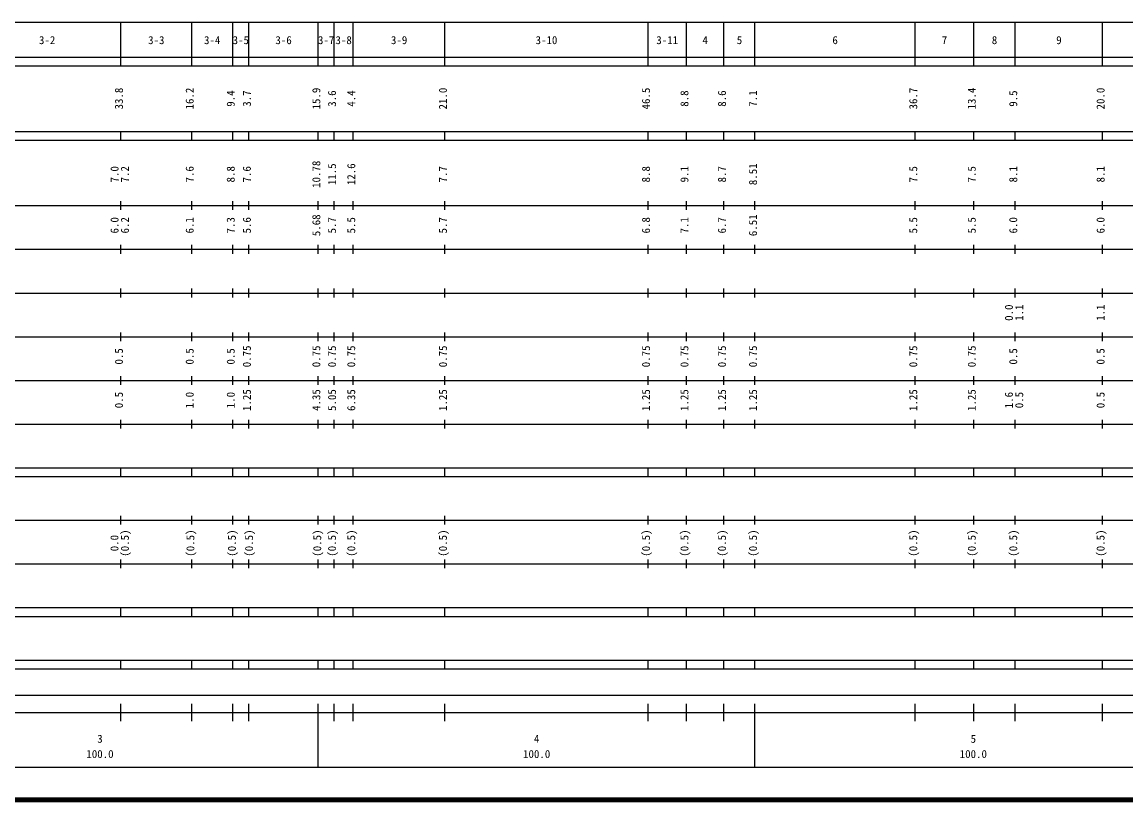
# Model space of a CAD drawing. Units: millimetres on the paper, enlarged 1000 times. Extents: x 40000 to 680000, y 20000 to 380000.
# Drawn here: x 300162 to 552944, y 20000 to 198000 of the extents above; entities that cross this region are included whole.
import ezdxf
from ezdxf.enums import TextEntityAlignment as Align

# ---------------------------------------------------------------- set-up
doc = ezdxf.new("R2010")
doc.units = ezdxf.units.MM
doc.header["$LTSCALE"] = 1000
doc.layers.add('M-TTL', color=2, linetype='Continuous', lineweight=140)
doc.layers.add('M-TTL-BAND', color=7, linetype='Continuous', lineweight=25)
doc.styles.add('ＭＳ ゴシック', font='')
doc.styles.get('ＭＳ ゴシック').set_extended_font_data('MS Gothic')

msp = doc.modelspace()

# ---------------------------------------------------------------- linework, layer by layer
at = {"layer": 'M-TTL'}
msp.add_line((40000, 20000), (680000, 20000), dxfattribs=at)
at = {"layer": 'M-TTL-BAND'}
for p, q in [((68000, 198000), (579000, 198000)), ((322800, 188000), (322800, 198000)), ((339000, 188000), (339000, 198000)), ((348400, 188000), (348400, 198000)), ((352100, 188000), (352100, 198000)), ((368000, 188000), (368000, 198000)), ((371600, 188000), (371600, 198000)), ((376000, 188000), (376000, 198000)), ((397000, 188000), (397000, 198000)), ((443500, 188000), (443500, 198000)), ((452300, 188000), (452300, 198000)), ((460900, 188000), (460900, 198000)), ((468000, 188000), (468000, 198000)), ((504700, 188000), (504700, 198000)), ((518100, 188000), (518100, 198000)), ((527600, 188000), (527600, 198000)), ((547600, 188000), (547600, 198000)), ((40000, 190000), (579000, 190000)), ((40000, 188000), (579000, 188000)), ((40000, 173000), (579000, 173000)), ((322800, 171000), (322800, 173000)), ((339000, 171000), (339000, 173000)), ((348400, 171000), (348400, 173000)), ((352100, 171000), (352100, 173000)), ((368000, 171000), (368000, 173000)), ((371600, 171000), (371600, 173000)), ((376000, 171000), (376000, 173000)), ((397000, 171000), (397000, 173000)), ((443500, 171000), (443500, 173000)), ((452300, 171000), (452300, 173000)), ((460900, 171000), (460900, 173000)), ((468000, 171000), (468000, 173000)), ((504700, 171000), (504700, 173000)), ((518100, 171000), (518100, 173000)), ((527600, 171000), (527600, 173000)), ((547600, 171000), (547600, 173000)), ((40000, 171000), (579000, 171000)), ((322800, 155000), (322800, 157000)), ((339000, 155000), (339000, 157000)), ((348400, 155000), (348400, 157000)), ((352100, 155000), (352100, 157000)), ((368000, 155000), (368000, 157000)), ((371600, 155000), (371600, 157000)), ((376000, 155000), (376000, 157000)), ((397000, 155000), (397000, 157000)), ((443500, 155000), (443500, 157000)), ((452300, 155000), (452300, 157000)), ((460900, 155000), (460900, 157000)), ((468000, 155000), (468000, 157000)), ((504700, 155000), (504700, 157000)), ((518100, 155000), (518100, 157000)), ((527600, 155000), (527600, 157000)), ((547600, 155000), (547600, 157000)), ((40000, 156000), (579000, 156000)), ((322800, 145000), (322800, 147000)), ((339000, 145000), (339000, 147000)), ((348400, 145000), (348400, 147000)), ((352100, 145000), (352100, 147000)), ((368000, 145000), (368000, 147000)), ((371600, 145000), (371600, 147000)), ((376000, 145000), (376000, 147000)), ((397000, 145000), (397000, 147000)), ((443500, 145000), (443500, 147000)), ((452300, 145000), (452300, 147000)), ((460900, 145000), (460900, 147000)), ((468000, 145000), (468000, 147000)), ((504700, 145000), (504700, 147000)), ((518100, 145000), (518100, 147000)), ((527600, 145000), (527600, 147000)), ((547600, 145000), (547600, 147000)), ((46000, 146000), (579000, 146000)), ((322800, 135000), (322800, 137000)), ((339000, 135000), (339000, 137000)), ((348400, 135000), (348400, 137000)), ((352100, 135000), (352100, 137000)), ((368000, 135000), (368000, 137000)), ((371600, 135000), (371600, 137000)), ((376000, 135000), (376000, 137000)), ((397000, 135000), (397000, 137000)), ((443500, 135000), (443500, 137000)), ((452300, 135000), (452300, 137000)), ((460900, 135000), (460900, 137000)), ((468000, 135000), (468000, 137000)), ((504700, 135000), (504700, 137000)), ((518100, 135000), (518100, 137000)), ((527600, 135000), (527600, 137000)), ((547600, 135000), (547600, 137000)), ((52000, 136000), (579000, 136000)), ((322800, 125000), (322800, 127000)), ((339000, 125000), (339000, 127000)), ((348400, 125000), (348400, 127000)), ((352100, 125000), (352100, 127000)), ((368000, 125000), (368000, 127000)), ((371600, 125000), (371600, 127000)), ((376000, 125000), (376000, 127000)), ((397000, 125000), (397000, 127000)), ((443500, 125000), (443500, 127000)), ((452300, 125000), (452300, 127000)), ((460900, 125000), (460900, 127000)), ((468000, 125000), (468000, 127000)), ((504700, 125000), (504700, 127000)), ((518100, 125000), (518100, 127000)), ((527600, 125000), (527600, 127000)), ((547600, 125000), (547600, 127000)), ((46000, 126000), (579000, 126000)), ((322800, 115000), (322800, 117000)), ((339000, 115000), (339000, 117000)), ((348400, 115000), (348400, 117000)), ((352100, 115000), (352100, 117000)), ((368000, 115000), (368000, 117000)), ((371600, 115000), (371600, 117000)), ((376000, 115000), (376000, 117000)), ((397000, 115000), (397000, 117000)), ((443500, 115000), (443500, 117000)), ((452300, 115000), (452300, 117000)), ((460900, 115000), (460900, 117000)), ((468000, 115000), (468000, 117000)), ((504700, 115000), (504700, 117000)), ((518100, 115000), (518100, 117000)), ((527600, 115000), (527600, 117000)), ((547600, 115000), (547600, 117000)), ((52000, 116000), (579000, 116000)), ((322800, 105000), (322800, 107000)), ((339000, 105000), (339000, 107000)), ((348400, 105000), (348400, 107000)), ((352100, 105000), (352100, 107000)), ((368000, 105000), (368000, 107000)), ((371600, 105000), (371600, 107000)), ((376000, 105000), (376000, 107000)), ((397000, 105000), (397000, 107000)), ((443500, 105000), (443500, 107000)), ((452300, 105000), (452300, 107000)), ((460900, 105000), (460900, 107000)), ((468000, 105000), (468000, 107000)), ((504700, 105000), (504700, 107000)), ((518100, 105000), (518100, 107000)), ((527600, 105000), (527600, 107000)), ((547600, 105000), (547600, 107000)), ((46000, 106000), (579000, 106000)), ((40000, 96000), (579000, 96000)), ((40000, 94000), (579000, 94000)), ((322800, 94000), (322800, 96000)), ((339000, 94000), (339000, 96000)), ((348400, 94000), (348400, 96000)), ((352100, 94000), (352100, 96000)), ((368000, 94000), (368000, 96000)), ((371600, 94000), (371600, 96000)), ((376000, 94000), (376000, 96000)), ((397000, 94000), (397000, 96000)), ((443500, 94000), (443500, 96000)), ((452300, 94000), (452300, 96000)), ((460900, 94000), (460900, 96000)), ((468000, 94000), (468000, 96000)), ((504700, 94000), (504700, 96000)), ((518100, 94000), (518100, 96000)), ((527600, 94000), (527600, 96000)), ((547600, 94000), (547600, 96000)), ((49000, 84000), (579000, 84000)), ((322800, 83000), (322800, 85000)), ((339000, 83000), (339000, 85000)), ((348400, 83000), (348400, 85000)), ((352100, 83000), (352100, 85000)), ((368000, 83000), (368000, 85000)), ((371600, 83000), (371600, 85000)), ((376000, 83000), (376000, 85000)), ((397000, 83000), (397000, 85000)), ((443500, 83000), (443500, 85000)), ((452300, 83000), (452300, 85000)), ((460900, 83000), (460900, 85000)), ((468000, 83000), (468000, 85000)), ((504700, 83000), (504700, 85000)), ((518100, 83000), (518100, 85000)), ((527600, 83000), (527600, 85000)), ((547600, 83000), (547600, 85000)), ((40000, 74000), (579000, 74000)), ((322800, 73000), (322800, 75000)), ((339000, 73000), (339000, 75000)), ((348400, 73000), (348400, 75000)), ((352100, 73000), (352100, 75000)), ((368000, 73000), (368000, 75000)), ((371600, 73000), (371600, 75000)), ((376000, 73000), (376000, 75000)), ((397000, 73000), (397000, 75000)), ((443500, 73000), (443500, 75000)), ((452300, 73000), (452300, 75000)), ((460900, 73000), (460900, 75000)), ((468000, 73000), (468000, 75000)), ((504700, 73000), (504700, 75000)), ((518100, 73000), (518100, 75000)), ((527600, 73000), (527600, 75000)), ((547600, 73000), (547600, 75000)), ((40000, 64000), (579000, 64000)), ((322800, 62000), (322800, 64000)), ((339000, 62000), (339000, 64000)), ((348400, 62000), (348400, 64000)), ((352100, 62000), (352100, 64000)), ((368000, 62000), (368000, 64000)), ((371600, 62000), (371600, 64000)), ((376000, 62000), (376000, 64000)), ((397000, 62000), (397000, 64000)), ((443500, 62000), (443500, 64000)), ((452300, 62000), (452300, 64000)), ((460900, 62000), (460900, 64000)), ((468000, 62000), (468000, 64000)), ((504700, 62000), (504700, 64000)), ((518100, 62000), (518100, 64000)), ((527600, 62000), (527600, 64000)), ((547600, 62000), (547600, 64000)), ((40000, 62000), (579000, 62000)), ((40000, 52000), (579000, 52000)), ((322800, 50000), (322800, 52000)), ((339000, 50000), (339000, 52000)), ((348400, 50000), (348400, 52000)), ((352100, 50000), (352100, 52000)), ((368000, 50000), (368000, 52000)), ((371600, 50000), (371600, 52000)), ((376000, 50000), (376000, 52000)), ((397000, 50000), (397000, 52000)), ((443500, 50000), (443500, 52000)), ((452300, 50000), (452300, 52000)), ((460900, 50000), (460900, 52000)), ((468000, 50000), (468000, 52000)), ((504700, 50000), (504700, 52000)), ((518100, 50000), (518100, 52000)), ((527600, 50000), (527600, 52000)), ((547600, 50000), (547600, 52000)), ((40000, 50000), (579000, 50000)), ((71000, 44000), (575600, 44000)), ((322800, 38000), (322800, 42000)), ((339000, 38000), (339000, 42000)), ((348400, 38000), (348400, 42000)), ((352100, 38000), (352100, 42000)), ((368000, 27500), (368000, 42000)), ((371600, 38000), (371600, 42000)), ((376000, 38000), (376000, 42000)), ((397000, 38000), (397000, 42000)), ((443500, 38000), (443500, 42000)), ((452300, 38000), (452300, 42000)), ((460900, 38000), (460900, 42000)), ((468000, 27500), (468000, 42000)), ((504700, 38000), (504700, 42000)), ((518100, 38000), (518100, 42000)), ((527600, 38000), (527600, 42000)), ((547600, 38000), (547600, 42000)), ((40000, 40000), (579000, 40000)), ((68000, 27500), (579000, 27500))]:
    msp.add_line(p, q, dxfattribs=at)

# ---------------------------------------------------------------- texts
at = {"layer": 'M-TTL-BAND', "style": 'ＭＳ ゴシック'}
for s, p in [('3-2', (305900, 192405)), ('3-3', (330900, 192405)), ('3-4', (343700, 192405)), ('3-5', (350250, 192405)), ('3-6', (360050, 192405)), ('3-7', (369800, 192405)), ('3-8', (373800, 192405)), ('3-9', (386500, 192405)), ('3-10', (420250, 192405)), ('3-11', (447900, 192405)), ('4', (456600, 192405)), ('5', (464450, 192405)), ('6', (486350, 192405)), ('7', (511400, 192405)), ('8', (522850, 192405)), ('9', (537600, 192405)), ('3', (318000, 32523)), ('4', (418000, 32523)), ('5', (518000, 32523)), ('100.0', (318000, 29033)), ('100.0', (418000, 29033)), ('100.0', (518000, 29033))]:
    msp.add_text(s, height=1833, dxfattribs=at).set_placement(p, align=Align.BOTTOM_CENTER)
for s, p in [('33.8', (323800, 180500)), ('16.2', (340000, 180500)), ('9.4', (349400, 180500)), ('3.7', (353100, 180500)), ('15.9', (369000, 180500)), ('3.6', (372600, 180500)), ('4.4', (377000, 180500)), ('21.0', (398000, 180500)), ('46.5', (444500, 180500)), ('8.8', (453300, 180500)), ('8.6', (461900, 180500)), ('7.1', (469000, 180500)), ('36.7', (505700, 180500)), ('13.4', (519100, 180500)), ('9.5', (528600, 180500)), ('20.0', (548600, 180500)), ('7.0', (322800, 163174)), ('7.2', (325170, 163174)), ('7.6', (340000, 163174)), ('8.8', (349400, 163174)), ('7.6', (353100, 163174)), ('10.78', (369000, 163174)), ('11.5', (372600, 163174)), ('12.6', (377000, 163174)), ('7.7', (398000, 163174)), ('8.8', (444500, 163174)), ('9.1', (453300, 163174)), ('8.7', (461900, 163174)), ('8.51', (469000, 163174)), ('7.5', (505700, 163174)), ('7.5', (519100, 163174)), ('8.1', (528600, 163174)), ('8.1', (548600, 163174)), ('6.0', (322800, 151500)), ('6.2', (325170, 151500)), ('6.1', (340000, 151500)), ('7.3', (349400, 151500)), ('5.6', (353100, 151500)), ('5.68', (369000, 151500)), ('5.7', (372600, 151500)), ('5.5', (377000, 151500)), ('5.7', (398000, 151500)), ('6.8', (444500, 151500)), ('7.1', (453300, 151500)), ('6.7', (461900, 151500)), ('6.51', (469000, 151500)), ('5.5', (505700, 151500)), ('5.5', (519100, 151500)), ('6.0', (528600, 151500)), ('6.0', (548600, 151500)), ('0.0', (527600, 131500)), ('1.1', (529970, 131500)), ('1.1', (548600, 131500)), ('0.5', (323800, 121500)), ('0.5', (340000, 121500)), ('0.5', (349400, 121500)), ('0.75', (353100, 121500)), ('0.75', (369000, 121500)), ('0.75', (372600, 121500)), ('0.75', (377000, 121500)), ('0.75', (398000, 121500)), ('0.75', (444500, 121500)), ('0.75', (453300, 121500)), ('0.75', (461900, 121500)), ('0.75', (469000, 121500)), ('0.75', (505700, 121500)), ('0.75', (519100, 121500)), ('0.5', (528600, 121500)), ('0.5', (548600, 121500)), ('1.25', (353100, 111500)), ('4.35', (369000, 111500)), ('5.05', (372600, 111500)), ('6.35', (377000, 111500)), ('1.25', (398000, 111500)), ('1.25', (444500, 111500)), ('1.25', (453300, 111500)), ('1.25', (461900, 111500)), ('1.25', (469000, 111500)), ('1.25', (505700, 111500)), ('1.25', (519100, 111500)), ('0.5', (323800, 111500)), ('1.0', (340000, 111500)), ('1.0', (349400, 111500)), ('1.6', (527600, 111500)), ('0.5', (529970, 111500)), ('0.5', (548600, 111500)), ('(0.5)', (325170, 78764)), ('(0.5)', (340161, 78764)), ('(0.5)', (349668, 78764)), ('(0.5)', (353596, 78764)), ('(0.5)', (369209, 78764)), ('(0.5)', (372600, 78764)), ('(0.5)', (377000, 78764)), ('(0.5)', (398000, 78764)), ('(0.5)', (444500, 78764)), ('(0.5)', (453300, 78764)), ('(0.5)', (461900, 78764)), ('(0.5)', (469000, 78764)), ('(0.5)', (505700, 78764)), ('(0.5)', (519100, 78764)), ('(0.5)', (528600, 78764)), ('(0.5)', (548600, 78764)), ('0.0', (322771, 78764))]:
    msp.add_text(s, height=1833, rotation=90, dxfattribs=at).set_placement(p, align=Align.BOTTOM_CENTER)

doc.saveas('drawing.dxf')
